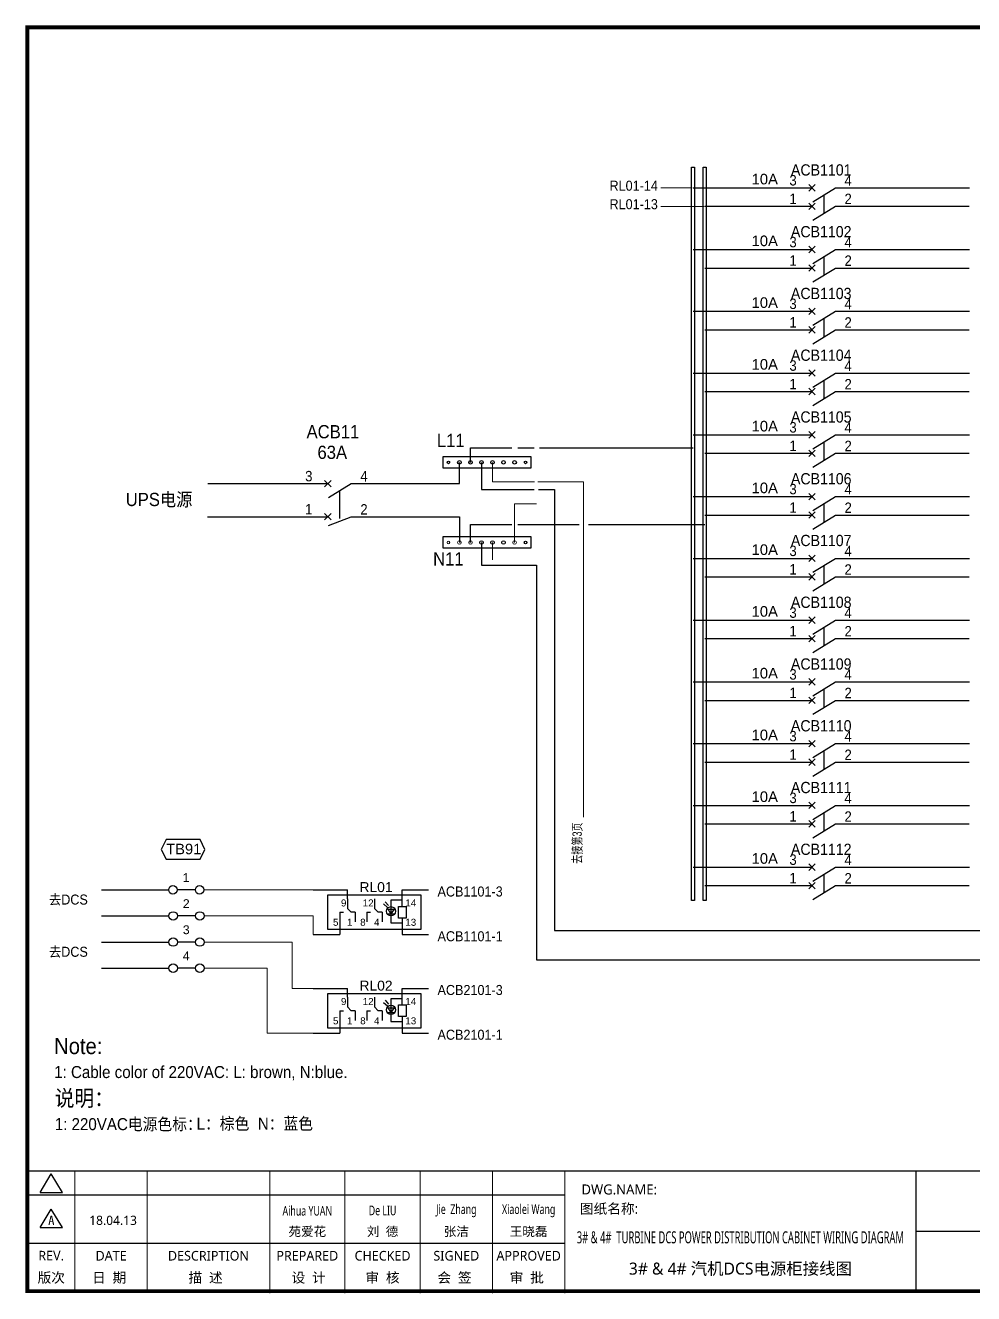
# Model space of a CAD drawing. Extents: x 81437 to 204847, y -54597 to -29444.
# Drawn here: x 91384 to 93748, y -54564 to -51401 of the extents above; entities that cross this region are included whole.
import ezdxf
from ezdxf.enums import TextEntityAlignment as Align

# ---------------------------------------------------------------- set-up
doc = ezdxf.new("R2010")
doc.units = 0
doc.header["$LTSCALE"] = 100
doc.header["$MEASUREMENT"] = 0
for name, color, linetype in [('t', 1, 'Continuous'), ('WIRING', 3, 'Continuous'), ('空气开关', 7, 'Continuous'), ('继电器', 7, 'Continuous')]:
    doc.layers.add(name, color=color, linetype=linetype)
doc.layers.add('细实线', color=7, linetype='Continuous', lineweight=20)
doc.styles.add('HZ', font='arial.ttf', dxfattribs={"width": 0.7})
doc.styles.get("Standard").update_dxf_attribs({"font": ''})
doc.styles.add('微软雅黑', font='')
doc.styles.get('Standard').set_extended_font_data('SimSun')
doc.styles.get('微软雅黑').set_extended_font_data('Microsoft YaHei')

# ---------------------------------------------------------------- blocks, each defined once
blk = doc.blocks.new('供电端子')
at = {"style": 'HZ', "width": 0.7}
blk.add_attdef('供电端子', (0, 0), '', height=17, dxfattribs=at)
blk = doc.blocks.new('两对触点继电器4')
at = {"linetype": 'Continuous'}
for p, q in [((-2.9, 1), (3.93, 1)), ((0, -6.94), (0, 0)), ((0, -6.94), (0, 0)), ((0, 0), (18.62, 0)), ((0, 0), (18.62, 0)), ((3.93, -0.77), (3.93, 1)), ((14.89, 1), (20.16, 1)), ((14.89, -2.31), (14.89, 1)), ((18.62, 0), (18.62, -6.94)), ((18.62, 0), (18.62, -6.94)), ((3.93, -0.77), (3.93, -2.7)), ((9.33, -0.77), (9.33, -2.7)), ((14.12, -4.63), (14.12, -2.31)), ((14.12, -2.31), (15.66, -2.31)), ((15.66, -2.31), (15.66, -4.63)), ((2.39, -3.47), (2.39, -7.94)), ((2.39, -3.47), (3.16, -3.47)), ((3.93, -2.7), (4.7, -3.47)), ((5.47, -3.47), (4.7, -3.47)), ((5.47, -3.47), (5.47, -5.4)), ((7.79, -3.47), (7.79, -5.4)), ((7.79, -3.47), (8.56, -3.47)), ((9.33, -2.7), (10.1, -3.47)), ((10.87, -3.47), (10.1, -3.47)), ((10.87, -3.47), (10.87, -5.4)), ((15.66, -4.63), (14.12, -4.63)), ((14.89, -4.63), (14.89, -7.94)), ((18.62, -6.94), (0, -6.94)), ((18.62, -6.94), (0, -6.94)), ((-2.88, -7.94), (2.39, -7.94)), ((14.89, -7.94), (20.16, -7.94))]:
    blk.add_line(p, q, dxfattribs=at)
at = {"layer": '继电器'}
for p, q in [((1.53, 0), (1.53, 0)), ((11.16, -1.79), (11.95, -2.5)), ((11.45, -1.36), (12.16, -2.15)), ((14.89, -1.06), (12.63, -1.06)), ((12.63, -1.06), (12.63, -5.58)), ((12.05, -3.79), (13.24, -3.79)), ((12.63, -5.58), (14.89, -5.58))]:
    blk.add_line(p, q, dxfattribs=at)
blk.add_lwpolyline([(0, 0), (18.62, 0), (18.62, -6.94), (0, -6.94)], close=True, dxfattribs=at)
blk.add_lwpolyline([(12.05, -2.87), (13.29, -2.87), (12.63, -3.79), (12.1, -2.87)], dxfattribs=at)
blk.add_circle((12.63, -3.27), 0.924, dxfattribs=at)
at = {"style": 'HZ'}
for s, p in [('9', (2.64, -2.31)), ('12', (6.99, -2.31)), ('14', (15.5, -2.31)), ('5', (1.05, -6.17)), ('1', (3.84, -6.17)), ('8', (6.48, -6.17)), ('4', (9.24, -6.17)), ('13', (15.5, -6.17))]:
    blk.add_text(s, height=1.4, dxfattribs=at).set_placement(p)
at = {"layer": '继电器', "style": 'HZ'}
blk.add_attdef('J1', text='', height=2, dxfattribs=at).set_placement((9.65, 0.57), align=Align.CENTER)
blk = doc.blocks.new('图框')
at = {"color": 7}
for p, q in [((2209.5, -2910.4), (2209.5, -3210.4)), ((-6.2, -2970.4), (1334, -2970.4)), ((2209.5, -3060.4), (3109.5, -3060.4)), ((-6.2, -3090.4), (1334, -3090.4))]:
    blk.add_line(p, q, dxfattribs=at)
at = {"color": 7, "const_width": 3}
blk.add_lwpolyline([(4109.5, -2910.4), (-6.2, -2910.4)], dxfattribs=at)
at = {"layer": 't', "color": 7}
for p, q in [((25.8, -2963.9), (53.7, -2918)), ((81.7, -2963.9), (53.7, -2918)), ((25.8, -2963.9), (81.7, -2963.9)), ((25.8, -3051.8), (53.7, -3006)), ((81.7, -3051.8), (53.7, -3006)), ((25.8, -3051.8), (81.7, -3051.8))]:
    blk.add_line(p, q, dxfattribs=at)
at = {"layer": 't', "color": 7, "const_width": 9.62}
blk.add_lwpolyline([(4109.5, -3210.4), (4109.5, -58.9), (-6.2, -58.9), (-6.2, -3210.4)], close=True, dxfattribs=at)
at = {"layer": 't', "color": 7, "const_width": 2.4}
for points in [[(112.6, -2911.6), (112.6, -3210.4)], [(292.9, -2911.6), (292.9, -3210.4)], [(598.2, -2911.6), (598.2, -3215.3)], [(785.8, -2911.6), (785.8, -3215.3)], [(973.4, -2911.6), (973.4, -3215.3)], [(1153.7, -2911.6), (1153.7, -3215.3)], [(1334, -2911.6), (1334, -3215.3)]]:
    blk.add_lwpolyline(points, dxfattribs=at)
at = {"color": 7, "style": '微软雅黑', "flags": 8}
for tag, p, height in [('DWG.NAME:', (1375.5, -2969.2), 25), ('DWG.NO.:', (3122, -3089.3), 24), ('图纸编号', (3309.2, -3111.3), 24), ('FILENO.:', (3122.5, -3165), 24), ('文档号', (3311.6, -3183), 24)]:
    blk.add_attdef(tag, p, '', height=height, dxfattribs=at)
at = {"color": 7, "style": '微软雅黑', "width": 0.8, "flags": 8}
for tag, p, height in [('PROJECTNAME:', (3119.3, -2971.7), 24), ('PROJECT_NAME', (3324.7, -2969.2), 25)]:
    blk.add_attdef(tag, p, '', height=height, dxfattribs=at)
at = {"color": 7, "style": '微软雅黑', "flags": 8}
for tag, height, width, p in [('RENLIU', 24, 0.7, (692, -3009.2)), ('SHUFENWANG', 24, 0.7, (879.6, -3009.2)), ('FANGHOU', 24, 0.7, (1063.6, -3009.2)), ('DANDANLI', 24, 0.7, (1243.9, -3009.2)), ('#10STATIONONTROLCABINETCOVER', 30, 0.6, (1771.7, -3076)), ('HANGZHOUHOLLYSYSAUTOMATIONCO.,LTD.', 24, 0.7, (2763.9, -3104.6))]:
    blk.add_attdef(tag, text='', height=height, dxfattribs=dict(at, width=width)).set_placement(p, align=Align.MIDDLE)
for tag, p in [('图纸名称:', (1371.6, -3024.8)), ('项目名称', (3272.9, -3045.6))]:
    blk.add_attdef(tag, text='', height=25, dxfattribs=at).set_placement(p, align=Align.BOTTOM_LEFT)
at = {"color": 7, "flags": 8}
blk.add_attdef('A', text='', height=23, dxfattribs=at).set_placement((53.7, -3033.7), align=Align.MIDDLE)
at = {"color": 7, "style": '微软雅黑', "flags": 8}
for tag, height, p in [('设计时间', 23, (207.7, -3033.7)), ('刘仁', 23, (692, -3061.1)), ('王姝芬', 23, (879.6, -3061.1)), ('侯方', 23, (1063.6, -3061.1)), ('李丹丹', 23, (1243.9, -3061.1)), ('PAGEXOFX', 24, (3947.6, -3097.9)), ('REV.', 24, (53.2, -3121.9)), ('DATE', 24, (202.7, -3121.9)), ('DESCRIPTION', 24, (445.6, -3121.9)), ('PREPARED', 24, (692, -3121.9)), ('CHECKED', 24, (879.6, -3121.9)), ('SIGNED', 24, (1063.6, -3121.9)), ('APPROVED', 24, (1243.9, -3121.9)), ('图纸名称', 30, (1771.7, -3153.6)), ('第几页共几页', 24, (3947.6, -3172.9))]:
    blk.add_attdef(tag, text='', height=height, dxfattribs=at).set_placement(p, align=Align.MIDDLE)
at = {"layer": 't', "color": 7, "style": '微软雅黑'}
for s, p in [('版次', (53.7, -3176.5)), ('日  期', (198, -3176.5)), ('描  述', (438.3, -3176.5)), ('设  计', (695.3, -3176.5)), ('审  核', (879.4, -3176.5)), ('会  签', (1058.9, -3176.5)), ('审  批', (1239.1, -3176.5))]:
    blk.add_text(s, height=25, dxfattribs=at).set_placement(p, align=Align.MIDDLE_CENTER)

msp = doc.modelspace()

# ---------------------------------------------------------------- linework, layer by layer
at = {"color": 6}
for p, q in [((93353.3, -51814.3), (93337.2, -51798.1)), ((93337.2, -51814.3), (93353.3, -51798.1)), ((93347.3, -51841), (93403.8, -51806.2)), ((93337.2, -51860.4), (93353.3, -51844.2)), ((93353.3, -51860.4), (93337.2, -51844.2)), ((93347.3, -51887.1), (93403.8, -51852.3)), ((93353.3, -51968.3), (93337.2, -51952.1)), ((93337.2, -51968.3), (93353.3, -51952.1)), ((93347.3, -51995), (93403.8, -51960.2)), ((93353.3, -52014.4), (93337.2, -51998.2)), ((93337.2, -52014.4), (93353.3, -51998.2)), ((93347.3, -52041.1), (93403.8, -52006.3)), ((93337.2, -52122.3), (93353.3, -52106.1)), ((93353.3, -52122.3), (93337.2, -52106.1)), ((93347.3, -52149), (93403.8, -52114.2)), ((93337.2, -52168.4), (93353.3, -52152.2)), ((93353.3, -52168.4), (93337.2, -52152.2)), ((93347.3, -52195.1), (93403.8, -52160.3)), ((93353.3, -52276.3), (93337.2, -52260.1)), ((93337.2, -52276.3), (93353.3, -52260.1)), ((93347.3, -52303), (93403.8, -52268.2)), ((93353.3, -52322.4), (93337.2, -52306.2)), ((93337.2, -52322.4), (93353.3, -52306.2)), ((93347.3, -52349.1), (93403.8, -52314.3)), ((93337.2, -52430.3), (93353.3, -52414.1)), ((93353.3, -52430.3), (93337.2, -52414.1)), ((93347.3, -52457), (93403.8, -52422.2)), ((93337.2, -52476.4), (93353.3, -52460.2)), ((93353.3, -52476.4), (93337.2, -52460.2)), ((93347.3, -52503.1), (93403.8, -52468.3)), ((93353.3, -52584.3), (93337.2, -52568.1)), ((93337.2, -52584.3), (93353.3, -52568.1)), ((93347.3, -52611), (93403.8, -52576.2)), ((93353.3, -52630.4), (93337.2, -52614.2)), ((93337.2, -52630.4), (93353.3, -52614.2)), ((93347.3, -52657.1), (93403.8, -52622.3)), ((93353.3, -52738.3), (93337.2, -52722.1)), ((93337.2, -52738.3), (93353.3, -52722.1)), ((93347.3, -52765), (93403.8, -52730.2)), ((93353.3, -52784.4), (93337.2, -52768.2)), ((93337.2, -52784.4), (93353.3, -52768.2)), ((93347.3, -52811.1), (93403.8, -52776.3)), ((93337.2, -52892.3), (93353.3, -52876.1)), ((93353.3, -52892.3), (93337.2, -52876.1)), ((93347.3, -52919), (93403.8, -52884.2)), ((93337.2, -52938.4), (93353.3, -52922.2)), ((93353.3, -52938.4), (93337.2, -52922.2)), ((93347.3, -52965.1), (93403.8, -52930.3)), ((93353.3, -53046.3), (93337.2, -53030.1)), ((93337.2, -53046.3), (93353.3, -53030.1)), ((93347.3, -53073), (93403.8, -53038.2)), ((93353.3, -53092.4), (93337.2, -53076.2)), ((93337.2, -53092.4), (93353.3, -53076.2)), ((93347.3, -53119.1), (93403.8, -53084.3)), ((93353.3, -53200.3), (93337.2, -53184.1)), ((93337.2, -53200.3), (93353.3, -53184.1)), ((93347.3, -53227), (93403.8, -53192.2)), ((93353.3, -53246.4), (93337.2, -53230.2)), ((93337.2, -53246.4), (93353.3, -53230.2)), ((93347.3, -53273.1), (93403.8, -53238.3)), ((93353.3, -53354.3), (93337.2, -53338.1)), ((93337.2, -53354.3), (93353.3, -53338.1)), ((93347.3, -53381), (93403.8, -53346.2)), ((93353.3, -53400.4), (93337.2, -53384.2)), ((93337.2, -53400.4), (93353.3, -53384.2)), ((93347.3, -53427.1), (93403.8, -53392.3)), ((93337.2, -53508.3), (93353.3, -53492.1)), ((93353.3, -53508.3), (93337.2, -53492.1)), ((93347.3, -53535), (93403.8, -53500.2)), ((93337.2, -53554.4), (93353.3, -53538.2)), ((93353.3, -53554.4), (93337.2, -53538.2)), ((93347.3, -53581.1), (93403.8, -53546.3))]:
    msp.add_line(p, q, dxfattribs=at)
at = {"color": 43}
for p, q in [((93048.6, -51806.2), (93345.2, -51806.2)), ((93403.8, -51806.2), (93737.5, -51806.2)), ((93048.6, -51960.2), (93345.2, -51960.2)), ((93403.8, -51960.2), (93737.5, -51960.2)), ((93048.6, -52114.2), (93345.2, -52114.2)), ((93403.8, -52114.2), (93737.5, -52114.2)), ((93048.6, -52268.2), (93345.2, -52268.2)), ((93403.8, -52268.2), (93737.5, -52268.2)), ((93048.6, -52422.2), (93345.2, -52422.2)), ((93403.8, -52422.2), (93737.5, -52422.2)), ((92493.6, -52490.9), (92493.6, -52454.6)), ((92493.6, -52454.6), (92596.5, -52454.6)), ((92611.7, -52454.6), (92652.6, -52454.6)), ((92665.8, -52454.6), (93048.6, -52454.6)), ((92466.1, -52543.9), (92466.1, -52490.9)), ((92521.1, -52490.9), (92521.1, -52558.7)), ((91838.5, -52543.9), (92138, -52543.9)), ((92196.5, -52543.9), (92466.1, -52543.9)), ((92521.1, -52558.7), (92652.6, -52558.7)), ((92663.1, -52558.7), (92703.2, -52558.7)), ((92703.2, -52558.7), (92703.2, -52927.6)), ((93048.6, -52576.2), (93345.2, -52576.2)), ((93403.8, -52576.2), (93737.5, -52576.2)), ((93048.6, -52730.2), (93345.2, -52730.2)), ((93403.8, -52730.2), (93737.5, -52730.2)), ((93048.6, -52884.2), (93345.2, -52884.2)), ((93403.8, -52884.2), (93737.5, -52884.2)), ((92703.2, -52927.6), (92703.2, -53658.4)), ((93048.6, -53038.2), (93345.2, -53038.2)), ((93403.8, -53038.2), (93737.5, -53038.2)), ((93048.6, -53192.2), (93345.2, -53192.2)), ((93403.8, -53192.2), (93737.5, -53192.2)), ((93048.6, -53346.2), (93345.2, -53346.2)), ((93403.8, -53346.2), (93737.5, -53346.2)), ((93048.6, -53500.2), (93345.2, -53500.2)), ((93403.8, -53500.2), (93737.5, -53500.2)), ((92703.2, -53658.4), (94320.2, -53658.4))]:
    msp.add_line(p, q, dxfattribs=at)
at = {"color": 5}
for p, q in [((93078.3, -51852.3), (93345.2, -51852.3)), ((93403.8, -51852.3), (93736.9, -51852.3)), ((93078.3, -52006.3), (93345.2, -52006.3)), ((93403.8, -52006.3), (93736.9, -52006.3)), ((93078.3, -52160.3), (93345.2, -52160.3)), ((93403.8, -52160.3), (93736.9, -52160.3)), ((93078.3, -52314.3), (93345.2, -52314.3)), ((93403.8, -52314.3), (93736.9, -52314.3)), ((93078.3, -52468.3), (93345.2, -52468.3)), ((93403.8, -52468.3), (93736.9, -52468.3)), ((93078.3, -52622.3), (93345.2, -52622.3)), ((93403.8, -52622.3), (93736.9, -52622.3)), ((91838.4, -52626.3), (92138, -52626.3)), ((92196.5, -52626.3), (92466.1, -52626.3)), ((92466.1, -52626.3), (92466.1, -52690.6)), ((92493.6, -52690.6), (92493.6, -52646)), ((92493.6, -52646), (92596.5, -52646)), ((92612, -52646), (92712, -52646)), ((92712, -52646), (92765, -52646)), ((92787.7, -52646), (92820.8, -52646)), ((92820.8, -52646), (93078.3, -52646)), ((92521.1, -52690.6), (92521.1, -52746.9)), ((92521.1, -52746.9), (92658.6, -52746.9)), ((92658.6, -52746.9), (92658.6, -52927.1)), ((93078.3, -52776.3), (93345.2, -52776.3)), ((93403.8, -52776.3), (93736.9, -52776.3)), ((92658.6, -52927.1), (92658.6, -53731.1)), ((93078.3, -52930.3), (93345.2, -52930.3)), ((93403.8, -52930.3), (93736.9, -52930.3)), ((93078.3, -53084.3), (93345.2, -53084.3)), ((93403.8, -53084.3), (93736.9, -53084.3)), ((93078.3, -53238.3), (93345.2, -53238.3)), ((93403.8, -53238.3), (93736.9, -53238.3)), ((93078.3, -53392.3), (93345.2, -53392.3)), ((93403.8, -53392.3), (93736.9, -53392.3)), ((93078.3, -53546.3), (93345.2, -53546.3)), ((93403.8, -53546.3), (93736.9, -53546.3)), ((92658.6, -53731.1), (94350, -53731.1))]:
    msp.add_line(p, q, dxfattribs=at)
for p, q in [((92146, -52552), (92129.9, -52535.8)), ((92129.9, -52552), (92146, -52535.8)), ((92140, -52578.7), (92196.5, -52543.9)), ((92129.9, -52634.4), (92146, -52618.2)), ((92146, -52634.4), (92129.9, -52618.2)), ((92140, -52648.4), (92196.5, -52626.3))]:
    msp.add_line(p, q)
at = {"color": 7}
for p, q in [((91574, -53556.7), (91741.4, -53556.7)), ((91574, -53621.9), (91741.7, -53621.9)), ((91574, -53686.9), (91741.8, -53686.9)), ((91574, -53752), (91741.8, -53752))]:
    msp.add_line(p, q, dxfattribs=at)
at = {"color": 7, "linetype": 'Continuous'}
for p, q in [((91807.8, -53556.7), (91762.5, -53556.7)), ((91808.2, -53621.9), (91762.9, -53621.9)), ((91808.2, -53686.9), (91763, -53686.9)), ((91808.2, -53752), (91763, -53752))]:
    msp.add_line(p, q, dxfattribs=at)
at = {"color": 43}
for points in [[(93052.6, -51754.5), (93052.6, -53583.3), (93044.7, -53583.3), (93044.7, -51754.5)], [(92424.9, -52504.7), (92644.9, -52504.7), (92644.9, -52477.2), (92424.9, -52477.2)]]:
    msp.add_lwpolyline(points, close=True, dxfattribs=at)
at = {"color": 5}
for points in [[(93081.7, -51754.5), (93081.7, -53583.3), (93073.9, -53583.3), (93073.9, -51754.5)], [(92424.9, -52704.3), (92644.9, -52704.3), (92644.9, -52676.8), (92424.9, -52676.8)]]:
    msp.add_lwpolyline(points, close=True, dxfattribs=at)
at = {"color": 3}
msp.add_lwpolyline([(91819.5, -53431.6), (91734.8, -53431.6), (91722.7, -53455.8), (91734.8, -53480), (91819.5, -53480), (91831.6, -53455.8), (91819.5, -53431.6)], dxfattribs=at)
for centre, radius in [((92438.6, -52490.9), 3.3), ((92466.1, -52490.9), 4.4), ((92493.6, -52490.9), 4.4), ((92521.1, -52490.9), 4.4), ((92548.6, -52490.9), 4.4), ((92576.1, -52490.9), 4.4), ((92603.6, -52490.9), 4.4), ((92631.1, -52490.9), 3.3), ((92521.1, -52690.6), 4.4), ((92548.6, -52690.6), 4.4), ((92576.1, -52690.6), 4.4), ((92631.1, -52690.6), 3.3)]:
    msp.add_circle(centre, radius)
at = {"lineweight": 20}
for centre, radius in [((92438.6, -52690.6), 3.3), ((92466.1, -52690.6), 4.4), ((92493.6, -52690.6), 4.4), ((92603.6, -52690.6), 4.4)]:
    msp.add_circle(centre, radius, dxfattribs=at)
at = {"layer": 'WIRING', "color": 3}
for centre in [(91751.9, -53556.7), (91818.4, -53556.7), (91752.3, -53621.9), (91818.8, -53621.9), (91752.4, -53686.9), (91818.8, -53686.9), (91752.4, -53752), (91818.8, -53752)]:
    msp.add_circle(centre, 10.6, dxfattribs=at)
at = {"layer": '空气开关', "color": 6}
for p, q in [((93375.6, -51869.7), (93375.6, -51823.6)), ((93375.6, -52023.7), (93375.6, -51977.6)), ((93375.6, -52177.7), (93375.6, -52131.6)), ((93375.6, -52331.7), (93375.6, -52285.6)), ((93375.6, -52485.7), (93375.6, -52439.6)), ((93375.6, -52639.7), (93375.6, -52593.6)), ((93375.6, -52793.7), (93375.6, -52747.6)), ((93375.6, -52947.7), (93375.6, -52901.6)), ((93375.6, -53101.7), (93375.6, -53055.6)), ((93375.6, -53255.7), (93375.6, -53209.6)), ((93375.6, -53409.7), (93375.6, -53363.6)), ((93375.6, -53563.7), (93375.6, -53517.6))]:
    msp.add_line(p, q, dxfattribs=at)
at = {"layer": '空气开关'}
msp.add_line((92168.3, -52631), (92168.3, -52561.3), dxfattribs=at)
at = {"layer": '细实线', "color": 43}
for p, q in [((93046.5, -51806.4), (92968.3, -51806.4)), ((92548.6, -52490.9), (92548.6, -52539.8)), ((92548.6, -52539.8), (92653, -52539.8)), ((92662, -52539.8), (92775.4, -52539.8)), ((92775.4, -52539.8), (92775.4, -53375.2))]:
    msp.add_line(p, q, dxfattribs=at)
at = {"layer": '细实线', "color": 5}
for p, q in [((93076.2, -51852.5), (92968.3, -51852.5)), ((92603.6, -52690.6), (92603.6, -52594.5)), ((92603.6, -52594.5), (92658, -52594.5)), ((92548.6, -52690.6), (92548.6, -52733.8))]:
    msp.add_line(p, q, dxfattribs=at)
at = {"layer": '细实线', "color": 0}
for p, q in [((92101.6, -53556.9), (91829, -53556.7)), ((92101.8, -53621.6), (91829.4, -53621.9)), ((92101.8, -53668.5), (92101.8, -53621.6)), ((91829.4, -53686.9), (92049.1, -53686.9)), ((92049.1, -53802.6), (92049.1, -53686.9)), ((91829.4, -53752), (91987.1, -53752)), ((91987.1, -53752), (91987.1, -53914.2)), ((92101.6, -53802.6), (92049.1, -53802.6)), ((92101.8, -53914.2), (91987.1, -53914.2))]:
    msp.add_line(p, q, dxfattribs=at)

# ---------------------------------------------------------------- block references
at = {"color": 1}
ref = msp.add_blockref('图框', (91394.9, -51347.2), dxfattribs=at)
ref.add_attrib('图纸名称:', '图纸名称:', dxfattribs={"color": 7, "height": 25, "style": '微软雅黑', "flags": 8}).set_placement((92766.5, -54371.9), align=Align.BOTTOM_LEFT)
ref.add_attrib('#10STATIONONTROLCABINETCOVER', '3# & 4#  TURBINE DCS POWER DISTRIBUTION CABINET WIRING DIAGRAM', dxfattribs={"color": 7, "height": 30, "style": '微软雅黑', "width": 0.6, "flags": 8}).set_placement((93166.6, -54423.2), align=Align.MIDDLE)
ref.add_attrib('DWG.NAME:', 'DWG.NAME:', (92770.4, -54316.4), dxfattribs={"color": 7, "height": 25, "style": '微软雅黑', "flags": 8})
ref.add_attrib('DANDANLI', 'Xiaolei Wang', dxfattribs={"color": 7, "height": 24, "style": '微软雅黑', "width": 0.7, "flags": 8}).set_placement((92638.7, -54356.4), align=Align.MIDDLE)
ref.add_attrib('FANGHOU', 'Jie  Zhang', dxfattribs={"color": 7, "height": 24, "style": '微软雅黑', "width": 0.7, "flags": 8}).set_placement((92458.4, -54356.4), align=Align.MIDDLE)
ref.add_attrib('SHUFENWANG', 'De LIU', dxfattribs={"color": 7, "height": 24, "style": '微软雅黑', "width": 0.7, "flags": 8}).set_placement((92274.5, -54356.4), align=Align.MIDDLE)
ref.add_attrib('RENLIU', 'Aihua YUAN', dxfattribs={"color": 7, "height": 24, "style": '微软雅黑', "width": 0.7, "flags": 8}).set_placement((92086.9, -54356.4), align=Align.MIDDLE)
ref.add_attrib('APPROVED', 'APPROVED', dxfattribs={"color": 7, "height": 24, "style": '微软雅黑'}).set_placement((92638.7, -54469.1), align=Align.MIDDLE)
ref.add_attrib('SIGNED', 'SIGNED', dxfattribs={"color": 7, "height": 24, "style": '微软雅黑'}).set_placement((92458.4, -54469.1), align=Align.MIDDLE)
ref.add_attrib('CHECKED', 'CHECKED', dxfattribs={"color": 7, "height": 24, "style": '微软雅黑'}).set_placement((92274.5, -54469.1), align=Align.MIDDLE)
ref.add_attrib('PREPARED', 'PREPARED', dxfattribs={"color": 7, "height": 24, "style": '微软雅黑'}).set_placement((92086.9, -54469.1), align=Align.MIDDLE)
ref.add_attrib('DESCRIPTION', 'DESCRIPTION', dxfattribs={"color": 7, "height": 24, "style": '微软雅黑'}).set_placement((91840.4, -54469.1), align=Align.MIDDLE)
ref.add_attrib('DATE', 'DATE', dxfattribs={"color": 7, "height": 24, "style": '微软雅黑', "flags": 8}).set_placement((91597.6, -54469.1), align=Align.MIDDLE)
ref.add_attrib('REV.', 'REV.', dxfattribs={"color": 7, "height": 24, "style": '微软雅黑', "flags": 8}).set_placement((91448.1, -54469.1), align=Align.MIDDLE)
ref.add_attrib('A', 'A', dxfattribs={"color": 7, "height": 23, "flags": 8}).set_placement((91448.6, -54380.9), align=Align.MIDDLE)
ref.add_attrib('设计时间', '18.04.13', dxfattribs={"color": 7, "height": 23, "style": '微软雅黑', "flags": 8}).set_placement((91602.6, -54380.9), align=Align.MIDDLE)
ref.add_attrib('李丹丹', '王晓磊', dxfattribs={"color": 7, "height": 23, "style": '微软雅黑', "flags": 8}).set_placement((92638.7, -54408.2), align=Align.MIDDLE)
ref.add_attrib('侯方', '张洁', dxfattribs={"color": 7, "height": 23, "style": '微软雅黑', "flags": 8}).set_placement((92458.4, -54408.2), align=Align.MIDDLE)
ref.add_attrib('王姝芬', '刘  德', dxfattribs={"color": 7, "height": 23, "style": '微软雅黑', "flags": 8}).set_placement((92274.5, -54408.2), align=Align.MIDDLE)
ref.add_attrib('刘仁', '苑爱花', dxfattribs={"color": 7, "height": 23, "style": '微软雅黑', "flags": 8}).set_placement((92086.9, -54408.2), align=Align.MIDDLE)
ref.add_attrib('图纸名称', '3# & 4# 汽机DCS电源柜接线图', dxfattribs={"color": 7, "height": 30, "style": '微软雅黑', "flags": 8}).set_placement((93166.6, -54500.7), align=Align.MIDDLE)
ref = msp.add_blockref('供电端子', (93368.2, -51775.7), dxfattribs=dict(xscale=0.9349999999976717, yscale=0.9349999999976717))
ref.add_attrib('供电端子', 'ACB1101', dxfattribs={"height": 28.05, "style": 'HZ', "width": 0.9}).set_placement((93368.2, -51775.7), align=Align.CENTER)
ref = msp.add_blockref('供电端子', (92840.3, -51813.5), dxfattribs=dict(xscale=0.9349999999976717, yscale=0.9349999999976717))
ref.add_attrib('供电端子', 'RL01-14', (92840.3, -51813.5), dxfattribs={"height": 25, "style": 'HZ', "width": 0.9})
ref = msp.add_blockref('供电端子', (93227.4, -51797.7), dxfattribs=dict(xscale=0.9349999999976717, yscale=0.9349999999976717))
ref.add_attrib('供电端子', '10A', dxfattribs={"height": 26.4, "style": 'HZ'}).set_placement((93227.4, -51797.7), align=Align.CENTER)
ref = msp.add_blockref('供电端子', (92840.3, -51859.6), dxfattribs=dict(xscale=0.9349999999976717, yscale=0.9349999999976717))
ref.add_attrib('供电端子', 'RL01-13', (92840.3, -51859.6), dxfattribs={"height": 25, "style": 'HZ', "width": 0.9})
ref = msp.add_blockref('供电端子', (93227.4, -51951.7), dxfattribs=dict(xscale=0.9349999999976717, yscale=0.9349999999976717))
ref.add_attrib('供电端子', '10A', dxfattribs={"height": 26.4, "style": 'HZ'}).set_placement((93227.4, -51951.7), align=Align.CENTER)
ref = msp.add_blockref('供电端子', (93368.2, -51929.7), dxfattribs=dict(xscale=0.9349999999976717, yscale=0.9349999999976717))
ref.add_attrib('供电端子', 'ACB1102', dxfattribs={"height": 28.05, "style": 'HZ', "width": 0.9}).set_placement((93368.2, -51929.7), align=Align.CENTER)
ref = msp.add_blockref('供电端子', (93227.4, -52105.7), dxfattribs=dict(xscale=0.9349999999976717, yscale=0.9349999999976717))
ref.add_attrib('供电端子', '10A', dxfattribs={"height": 26.4, "style": 'HZ'}).set_placement((93227.4, -52105.7), align=Align.CENTER)
ref = msp.add_blockref('供电端子', (93368.2, -52083.7), dxfattribs=dict(xscale=0.9349999999976717, yscale=0.9349999999976717))
ref.add_attrib('供电端子', 'ACB1103', dxfattribs={"height": 28.05, "style": 'HZ', "width": 0.9}).set_placement((93368.2, -52083.7), align=Align.CENTER)
ref = msp.add_blockref('供电端子', (93368.2, -52237.7), dxfattribs=dict(xscale=0.9349999999976717, yscale=0.9349999999976717))
ref.add_attrib('供电端子', 'ACB1104', dxfattribs={"height": 28.05, "style": 'HZ', "width": 0.9}).set_placement((93368.2, -52237.7), align=Align.CENTER)
ref = msp.add_blockref('供电端子', (93227.4, -52259.7), dxfattribs=dict(xscale=0.9349999999976717, yscale=0.9349999999976717))
ref.add_attrib('供电端子', '10A', dxfattribs={"height": 26.4, "style": 'HZ'}).set_placement((93227.4, -52259.7), align=Align.CENTER)
ref = msp.add_blockref('供电端子', (93368.2, -52391.7), dxfattribs=dict(xscale=0.9349999999976717, yscale=0.9349999999976717))
ref.add_attrib('供电端子', 'ACB1105', dxfattribs={"height": 28.05, "style": 'HZ', "width": 0.9}).set_placement((93368.2, -52391.7), align=Align.CENTER)
ref = msp.add_blockref('供电端子', (93227.4, -52413.7), dxfattribs=dict(xscale=0.9349999999976717, yscale=0.9349999999976717))
ref.add_attrib('供电端子', '10A', dxfattribs={"height": 26.4, "style": 'HZ'}).set_placement((93227.4, -52413.7), align=Align.CENTER)
ref = msp.add_blockref('供电端子', (93368.2, -52545.7), dxfattribs=dict(xscale=0.9349999999976717, yscale=0.9349999999976717))
ref.add_attrib('供电端子', 'ACB1106', dxfattribs={"height": 28.05, "style": 'HZ', "width": 0.9}).set_placement((93368.2, -52545.7), align=Align.CENTER)
ref = msp.add_blockref('供电端子', (93227.4, -52567.7), dxfattribs=dict(xscale=0.9349999999976717, yscale=0.9349999999976717))
ref.add_attrib('供电端子', '10A', dxfattribs={"height": 26.4, "style": 'HZ'}).set_placement((93227.4, -52567.7), align=Align.CENTER)
ref = msp.add_blockref('供电端子', (93368.2, -52699.7), dxfattribs=dict(xscale=0.9349999999976717, yscale=0.9349999999976717))
ref.add_attrib('供电端子', 'ACB1107', dxfattribs={"height": 28.05, "style": 'HZ', "width": 0.9}).set_placement((93368.2, -52699.7), align=Align.CENTER)
ref = msp.add_blockref('供电端子', (93227.4, -52721.7), dxfattribs=dict(xscale=0.9349999999976717, yscale=0.9349999999976717))
ref.add_attrib('供电端子', '10A', dxfattribs={"height": 26.4, "style": 'HZ'}).set_placement((93227.4, -52721.7), align=Align.CENTER)
ref = msp.add_blockref('供电端子', (93368.2, -52853.7), dxfattribs=dict(xscale=0.9349999999976717, yscale=0.9349999999976717))
ref.add_attrib('供电端子', 'ACB1108', dxfattribs={"height": 28.05, "style": 'HZ', "width": 0.9}).set_placement((93368.2, -52853.7), align=Align.CENTER)
ref = msp.add_blockref('供电端子', (93227.4, -52875.7), dxfattribs=dict(xscale=0.9349999999976717, yscale=0.9349999999976717))
ref.add_attrib('供电端子', '10A', dxfattribs={"height": 26.4, "style": 'HZ'}).set_placement((93227.4, -52875.7), align=Align.CENTER)
ref = msp.add_blockref('供电端子', (93368.2, -53007.7), dxfattribs=dict(xscale=0.9349999999976717, yscale=0.9349999999976717))
ref.add_attrib('供电端子', 'ACB1109', dxfattribs={"height": 28.05, "style": 'HZ', "width": 0.9}).set_placement((93368.2, -53007.7), align=Align.CENTER)
ref = msp.add_blockref('供电端子', (93227.4, -53029.7), dxfattribs=dict(xscale=0.9349999999976717, yscale=0.9349999999976717))
ref.add_attrib('供电端子', '10A', dxfattribs={"height": 26.4, "style": 'HZ'}).set_placement((93227.4, -53029.7), align=Align.CENTER)
ref = msp.add_blockref('供电端子', (93227.4, -53183.7), dxfattribs=dict(xscale=0.9349999999976717, yscale=0.9349999999976717))
ref.add_attrib('供电端子', '10A', dxfattribs={"height": 26.4, "style": 'HZ'}).set_placement((93227.4, -53183.7), align=Align.CENTER)
ref = msp.add_blockref('供电端子', (93368.2, -53161.7), dxfattribs=dict(xscale=0.9349999999976717, yscale=0.9349999999976717))
ref.add_attrib('供电端子', 'ACB1110', dxfattribs={"height": 28.05, "style": 'HZ', "width": 0.9}).set_placement((93368.2, -53161.7), align=Align.CENTER)
ref = msp.add_blockref('供电端子', (93227.4, -53337.7), dxfattribs=dict(xscale=0.9349999999976717, yscale=0.9349999999976717))
ref.add_attrib('供电端子', '10A', dxfattribs={"height": 26.4, "style": 'HZ'}).set_placement((93227.4, -53337.7), align=Align.CENTER)
ref = msp.add_blockref('供电端子', (93368.2, -53315.7), dxfattribs=dict(xscale=0.9349999999976717, yscale=0.9349999999976717))
ref.add_attrib('供电端子', 'ACB1111', dxfattribs={"height": 28.05, "style": 'HZ', "width": 0.9}).set_placement((93368.2, -53315.7), align=Align.CENTER)
ref = msp.add_blockref('供电端子', (93368.2, -53469.7), dxfattribs=dict(xscale=0.9349999999976717, yscale=0.9349999999976717))
ref.add_attrib('供电端子', 'ACB1112', dxfattribs={"height": 28.05, "style": 'HZ', "width": 0.9}).set_placement((93368.2, -53469.7), align=Align.CENTER)
ref = msp.add_blockref('供电端子', (93227.4, -53491.7), dxfattribs=dict(xscale=0.9349999999976717, yscale=0.9349999999976717))
ref.add_attrib('供电端子', '10A', dxfattribs={"height": 26.4, "style": 'HZ'}).set_placement((93227.4, -53491.7), align=Align.CENTER)
ref = msp.add_blockref('供电端子', (91793.1, -53537.1), dxfattribs=dict(xscale=0.9349999999976717, yscale=0.9349999999976717, zscale=0.9349999999999999))
ref.add_attrib('供电端子', '1', dxfattribs={"height": 22, "style": 'HZ'}).set_placement((91793.1, -53537.1), align=Align.RIGHT)
ref = msp.add_blockref('供电端子', (91442.6, -53593.5), dxfattribs=dict(xscale=0.9349999999976717, yscale=0.9349999999976717))
ref.add_attrib('供电端子', '去DCS ', (91442.6, -53593.5), dxfattribs={"height": 25, "style": 'HZ', "width": 0.9})
ref = msp.add_blockref('供电端子', (92411.5, -53573.4), dxfattribs=dict(xscale=0.9349999999976717, yscale=0.9349999999976717))
ref.add_attrib('供电端子', 'ACB1101-3', (92411.5, -53573.4), dxfattribs={"height": 25, "style": 'HZ', "width": 0.9})
ref = msp.add_blockref('供电端子', (91793.5, -53602.2), dxfattribs=dict(xscale=0.9349999999976717, yscale=0.9349999999976717, zscale=0.9349999999999999))
ref.add_attrib('供电端子', '2', dxfattribs={"height": 22, "style": 'HZ'}).set_placement((91793.5, -53602.2), align=Align.RIGHT)
ref = msp.add_blockref('供电端子', (91793.5, -53667.3), dxfattribs=dict(xscale=0.9349999999976717, yscale=0.9349999999976717, zscale=0.9349999999999999))
ref.add_attrib('供电端子', '3', dxfattribs={"height": 22, "style": 'HZ'}).set_placement((91793.5, -53667.3), align=Align.RIGHT)
ref = msp.add_blockref('供电端子', (92411.5, -53685), dxfattribs=dict(xscale=0.9349999999976717, yscale=0.9349999999976717))
ref.add_attrib('供电端子', 'ACB1101-1', (92411.5, -53685), dxfattribs={"height": 25, "style": 'HZ', "width": 0.9})
ref = msp.add_blockref('供电端子', (91442.6, -53723.7), dxfattribs=dict(xscale=0.9349999999976717, yscale=0.9349999999976717))
ref.add_attrib('供电端子', '去DCS ', (91442.6, -53723.7), dxfattribs={"height": 25, "style": 'HZ', "width": 0.9})
ref = msp.add_blockref('供电端子', (91793.5, -53732.4), dxfattribs=dict(xscale=0.9349999999976717, yscale=0.9349999999976717, zscale=0.9349999999999999))
ref.add_attrib('供电端子', '4', dxfattribs={"height": 22, "style": 'HZ'}).set_placement((91793.5, -53732.4), align=Align.RIGHT)
ref = msp.add_blockref('供电端子', (92411.5, -53819), dxfattribs=dict(xscale=0.9349999999976717, yscale=0.9349999999976717))
ref.add_attrib('供电端子', 'ACB2101-3', (92411.5, -53819), dxfattribs={"height": 25, "style": 'HZ', "width": 0.9})
ref = msp.add_blockref('供电端子', (92411.5, -53930.6), dxfattribs=dict(xscale=0.9349999999976717, yscale=0.9349999999976717))
ref.add_attrib('供电端子', 'ACB2101-1', (92411.5, -53930.6), dxfattribs={"height": 25, "style": 'HZ', "width": 0.9})
at = {"layer": '继电器'}
ref = msp.add_blockref('两对触点继电器4', (92137.8, -53569.4), dxfattribs=dict(at, xscale=12.48000000001048, yscale=12.48000000000684, zscale=12.48))
ref.add_attrib('J1', 'RL01', dxfattribs={"height": 24.7, "style": 'HZ'}).set_placement((92258.2, -53562.3), align=Align.CENTER)
ref = msp.add_blockref('两对触点继电器4', (92137.8, -53815.1), dxfattribs=dict(at, xscale=12.48000000001048, yscale=12.48000000000684, zscale=12.48))
ref.add_attrib('J1', 'RL02', dxfattribs={"height": 24.7, "style": 'HZ'}).set_placement((92258.2, -53808), align=Align.CENTER)

# ---------------------------------------------------------------- texts
at = {"style": 'HZ', "width": 0.9}
for s, p in [('ACB11', (92085, -52430.9)), ('L11', (92409.9, -52452.7)), ('63A', (92112.2, -52482.3)), ('UPS电源', (91634.1, -52599.9)), ('N11', (92400.5, -52748.1))]:
    msp.add_text(s, height=33, dxfattribs=at).set_placement(p)
at = {"style": 'HZ', "width": 0.7}
msp.add_text('去接第3页', height=23.1, rotation=90, dxfattribs=at).set_placement((92771.1, -53491.7))
at = {"color": 7, "style": 'HZ'}
msp.add_text('TB91', height=26.24, dxfattribs=at).set_placement((91735, -53468.1))
at = {"color": 3, "style": 'HZ', "width": 0.9}
for s, height, p in [('Note:', 40, (91455.7, -53966.4)), ('1: Cable color of 220VAC: L: brown, N:blue.', 30, (91455.7, -54026.1)), ('说明：', 40, (91457.1, -54096.2)), ('说明：', 40, (91457.1, -54096.2)), ('1: 220VAC电源色标：', 30, (91457.1, -54156)), ('L：棕色', 30, (91810.8, -54154.6)), ('N：蓝色', 30, (91963.4, -54154.6))]:
    msp.add_text(s, height=height, dxfattribs=at).set_placement(p)
at = {"layer": '空气开关', "style": 'HZ', "width": 0.9}
for s, p in [('3', (93288.8, -51800.5)), ('4', (93426.2, -51800.9)), ('1', (93288.8, -51846.6)), ('2', (93426.2, -51847)), ('3', (93288.8, -51954.5)), ('4', (93426.2, -51954.9)), ('1', (93288.8, -52000.6)), ('2', (93426.2, -52001)), ('3', (93288.8, -52108.5)), ('4', (93426.2, -52108.9)), ('1', (93288.8, -52154.6)), ('2', (93426.2, -52155)), ('3', (93288.8, -52262.5)), ('4', (93426.2, -52262.9)), ('1', (93288.8, -52308.6)), ('2', (93426.2, -52309)), ('3', (93288.8, -52416.5)), ('4', (93426.2, -52416.9)), ('1', (93288.8, -52462.6)), ('2', (93426.2, -52463)), ('3', (92081.5, -52538.2)), ('4', (92219, -52538.6)), ('3', (93288.8, -52570.5)), ('4', (93426.2, -52570.9)), ('1', (93288.8, -52616.6)), ('2', (93426.2, -52617)), ('1', (92081.5, -52620.6)), ('2', (92219, -52621.1)), ('3', (93288.8, -52724.5)), ('4', (93426.2, -52724.9)), ('1', (93288.8, -52770.6)), ('2', (93426.2, -52771)), ('3', (93288.8, -52878.5)), ('4', (93426.2, -52878.9)), ('1', (93288.8, -52924.6)), ('2', (93426.2, -52925)), ('3', (93288.8, -53032.5)), ('4', (93426.2, -53032.9)), ('1', (93288.8, -53078.6)), ('2', (93426.2, -53079)), ('3', (93288.8, -53186.5)), ('4', (93426.2, -53186.9)), ('1', (93288.8, -53232.6)), ('2', (93426.2, -53233)), ('3', (93288.8, -53340.5)), ('4', (93426.2, -53340.9)), ('1', (93288.8, -53386.6)), ('2', (93426.2, -53387)), ('3', (93288.8, -53494.5)), ('4', (93426.2, -53494.9)), ('1', (93288.8, -53540.6)), ('2', (93426.2, -53541))]:
    msp.add_text(s, height=26, dxfattribs=at).set_placement(p)

doc.saveas('drawing.dxf')
